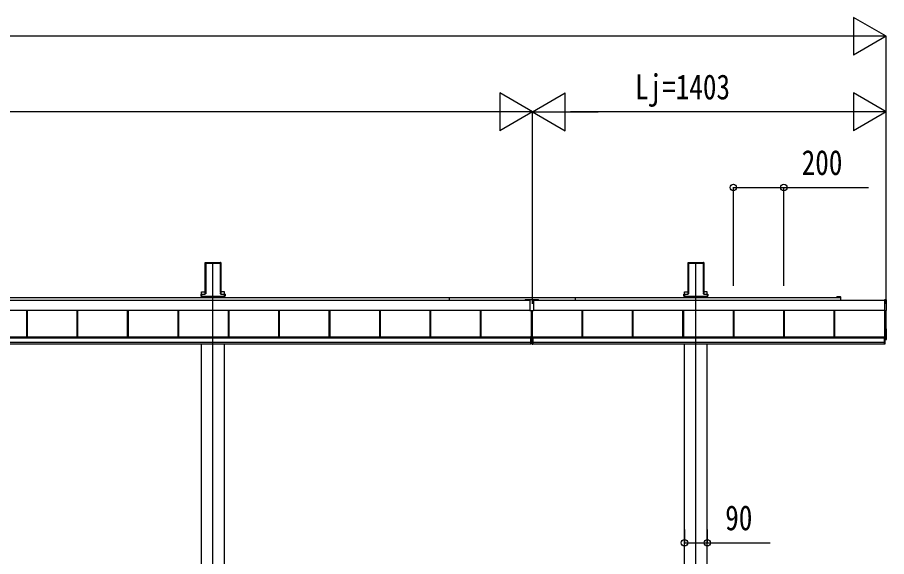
# Model space of a CAD drawing. Units: millimetres, scale not verified. Extents: x -12615 to 12615, y -8910 to 8910.
# Drawn here: x 33 to 3481, y -3859 to -1720 of the extents above; entities that cross this region are included whole.
import ezdxf
from ezdxf.enums import TextEntityAlignment as Align

# ---------------------------------------------------------------- set-up
doc = ezdxf.new("R2010")
doc.units = ezdxf.units.MM
doc.header["$LTSCALE"] = 50
for name, color, linetype in [('0-3_YKK_12', 2, 'Continuous'), ('0-4_YKK_13', 4, 'Continuous'), ('0-5_YKK_A1', 4, 'Continuous'), ('0-6_YKK_D', 6, 'Continuous')]:
    doc.layers.add(name, color=color, linetype=linetype)
doc.styles.add('ＭＳ ゴシック', font='')
doc.styles.get('ＭＳ ゴシック').set_extended_font_data('MS Gothic')

msp = doc.modelspace()

# ---------------------------------------------------------------- linework, layer by layer
at = {"layer": '0-3_YKK_12'}
for p, q in [((808.42, -5965), (808.42, -2692.61)), ((2724.42, -5965), (2724.42, -2692.61))]:
    msp.add_line(p, q, dxfattribs=at)
at = {"layer": '0-4_YKK_13'}
for p, q in [((1746.42, -2841.53), (1746.42, -2831.05)), ((1746.42, -2831.05), (2246.42, -2831.05)), ((2046.42, -2839.63), (2046.42, -2841.63)), ((2046.42, -2839.63), (2099.42, -2839.63)), ((2046.42, -2841.63), (2065.42, -2841.63)), ((2065.42, -2841.63), (2065.42, -2884.63)), ((2080.42, -2841.63), (2080.42, -2884.63)), ((2080.42, -2841.63), (2099.42, -2841.63)), ((2099.42, -2841.63), (2099.42, -2839.63)), ((2246.42, -2841.53), (2246.42, -2831.05)), ((2080.42, -2884.63), (2065.42, -2884.63))]:
    msp.add_line(p, q, dxfattribs=at)
at = {"layer": '0-5_YKK_A1'}
for p, q in [((777.17, -2697.96), (777.17, -2814.63)), ((777.53, -2692.11), (777.18, -2697.61)), ((777.97, -2692.57), (777.53, -2692.11)), ((778.03, -2691.64), (780.07, -2691.64)), ((778.03, -2691.64), (778.47, -2692.11)), ((778.05, -2808.58), (778.05, -2693.46)), ((778.54, -2693.13), (778.54, -2808.26)), ((780.38, -2691.97), (780.07, -2691.64)), ((780.38, -2691.97), (836.46, -2691.97)), ((780.92, -2695.11), (835.92, -2695.11)), ((780.92, -2816.46), (780.92, -2695.11)), ((836.46, -2691.97), (836.77, -2691.64)), ((836.77, -2691.64), (838.81, -2691.64)), ((838.29, -2808.26), (838.29, -2693.13)), ((838.37, -2692.11), (838.81, -2691.64)), ((838.79, -2693.46), (838.79, -2808.58)), ((839.31, -2692.11), (838.87, -2692.57)), ((839.31, -2692.11), (839.65, -2697.61)), ((839.67, -2697.96), (839.67, -2814.63)), ((2693.17, -2697.96), (2693.17, -2814.63)), ((2693.53, -2692.11), (2693.18, -2697.61)), ((2693.97, -2692.57), (2693.53, -2692.11)), ((2694.03, -2691.64), (2696.07, -2691.64)), ((2694.03, -2691.64), (2694.47, -2692.11)), ((2694.05, -2808.58), (2694.05, -2693.46)), ((2694.54, -2693.13), (2694.54, -2808.26)), ((2696.38, -2691.97), (2696.07, -2691.64)), ((2696.38, -2691.97), (2752.46, -2691.97)), ((2696.92, -2695.11), (2751.92, -2695.11)), ((2696.92, -2816.46), (2696.92, -2695.11)), ((2752.46, -2691.97), (2752.77, -2691.64)), ((2752.77, -2691.64), (2754.81, -2691.64)), ((2754.29, -2808.26), (2754.29, -2693.13)), ((2754.37, -2692.11), (2754.81, -2691.64)), ((2754.79, -2693.46), (2754.79, -2808.58)), ((2755.31, -2692.11), (2754.87, -2692.57)), ((2755.31, -2692.11), (2755.65, -2697.61)), ((2755.67, -2697.96), (2755.67, -2814.63)), ((760.55, -2825.38), (760.55, -2825.88)), ((760.55, -2825.88), (761.01, -2825.88)), ((761.01, -2825.38), (761.01, -2818.5)), ((763.01, -2825.38), (761.01, -2825.38)), ((763.01, -2825.88), (761.01, -2825.88)), ((761.02, -2825.38), (761.02, -2825.88)), ((761.05, -2817.53), (776.06, -2817.53)), ((763.01, -2818.58), (763.01, -2825.38)), ((776.58, -2818.58), (763.01, -2818.58)), ((763.01, -2825.38), (853.83, -2825.38)), ((763.01, -2825.38), (763.01, -2825.88)), ((763.01, -2825.88), (853.83, -2825.88)), ((763.22, -2808.2), (777.17, -2808.2)), ((763.22, -2817.53), (763.22, -2808.2)), ((763.22, -2831.55), (763.22, -2825.88)), ((763.42, -2825.88), (763.42, -2831.55)), ((764.42, -2825.54), (852.42, -2825.54)), ((777.15, -2814.99), (777.06, -2816.6)), ((777.58, -2817.15), (777.96, -2811.06)), ((778.45, -2811.09), (778.08, -2817.18)), ((838.76, -2817.18), (838.38, -2811.09)), ((838.88, -2811.06), (839.26, -2817.15)), ((853.62, -2808.2), (839.67, -2808.2)), ((839.68, -2814.99), (839.78, -2816.6)), ((840.25, -2818.08), (853.83, -2818.08)), ((853.83, -2818.58), (840.25, -2818.58)), ((840.78, -2817.53), (855.79, -2817.53)), ((853.42, -2825.88), (853.42, -2831.55)), ((853.62, -2817.53), (853.62, -2808.2)), ((853.62, -2831.55), (853.62, -2825.88)), ((853.83, -2818.08), (853.83, -2818.58)), ((853.83, -2825.38), (853.83, -2818.58)), ((855.82, -2825.38), (853.83, -2825.38)), ((853.83, -2825.38), (853.83, -2825.88)), ((855.82, -2825.88), (853.83, -2825.88)), ((855.82, -2818.5), (855.82, -2825.38)), ((855.82, -2825.38), (855.82, -2825.88)), ((856.29, -2825.88), (855.82, -2825.88)), ((856.29, -2825.38), (856.29, -2825.88)), ((2676.55, -2825.38), (2676.55, -2825.88)), ((2676.55, -2825.88), (2677.01, -2825.88)), ((2677.01, -2825.38), (2677.01, -2818.5)), ((2679.01, -2825.38), (2677.01, -2825.38)), ((2679.01, -2825.88), (2677.01, -2825.88)), ((2677.02, -2825.38), (2677.02, -2825.88)), ((2677.05, -2817.53), (2692.06, -2817.53)), ((2679.01, -2818.58), (2679.01, -2825.38)), ((2692.58, -2818.58), (2679.01, -2818.58)), ((2679.01, -2825.38), (2769.83, -2825.38)), ((2679.01, -2825.38), (2679.01, -2825.88)), ((2679.01, -2825.88), (2769.83, -2825.88)), ((2679.22, -2808.2), (2693.17, -2808.2)), ((2679.22, -2817.53), (2679.22, -2808.2)), ((2679.22, -2831.55), (2679.22, -2825.88)), ((2679.42, -2825.88), (2679.42, -2831.55)), ((2680.42, -2825.54), (2768.42, -2825.54)), ((2693.15, -2814.99), (2693.06, -2816.6)), ((2693.58, -2817.15), (2693.96, -2811.06)), ((2694.45, -2811.09), (2694.08, -2817.18)), ((2754.76, -2817.18), (2754.38, -2811.09)), ((2754.88, -2811.06), (2755.26, -2817.15)), ((2769.62, -2808.2), (2755.67, -2808.2)), ((2755.68, -2814.99), (2755.78, -2816.6)), ((2756.25, -2818.08), (2769.83, -2818.08)), ((2769.83, -2818.58), (2756.25, -2818.58)), ((2756.78, -2817.53), (2771.79, -2817.53)), ((2769.42, -2825.88), (2769.42, -2831.55)), ((2769.62, -2817.53), (2769.62, -2808.2)), ((2769.62, -2831.55), (2769.62, -2825.88)), ((2769.83, -2818.08), (2769.83, -2818.58)), ((2769.83, -2825.38), (2769.83, -2818.58)), ((2771.82, -2825.38), (2769.83, -2825.38)), ((2769.83, -2825.38), (2769.83, -2825.88)), ((2771.82, -2825.88), (2769.83, -2825.88)), ((2771.82, -2818.5), (2771.82, -2825.38)), ((2771.82, -2825.38), (2771.82, -2825.88)), ((2772.29, -2825.88), (2771.82, -2825.88)), ((2772.29, -2825.38), (2772.29, -2825.88)), ((-3727.08, -2841.53), (2046.42, -2841.53)), ((-3551.58, -2831.55), (1746.42, -2831.55)), ((2099.42, -2841.53), (3472.92, -2841.53)), ((2246.42, -2831.55), (3283.67, -2831.55)), ((3288.96, -2829.05), (3283.67, -2829.05)), ((3283.67, -2831.55), (3297.12, -2831.55)), ((3297.42, -2829.05), (3289.88, -2829.05)), ((3297.42, -2831.85), (3297.42, -2841.53)), ((3299.92, -2841.53), (3299.92, -2831.55)), ((3480.92, -2881.97), (3480.92, -2840.94)), ((-3727.08, -2881.47), (2065.42, -2881.47)), ((-3727.08, -2881.71), (2065.42, -2881.71)), ((69.92, -2987.7), (69.92, -2881.71)), ((72.52, -2987.7), (72.52, -2881.71)), ((72.92, -2987.7), (72.92, -2881.71)), ((269.92, -2987.7), (269.92, -2881.71)), ((272.52, -2987.7), (272.52, -2881.71)), ((272.92, -2987.7), (272.92, -2881.71)), ((469.92, -2987.7), (469.92, -2881.71)), ((472.52, -2987.7), (472.52, -2881.71)), ((472.92, -2987.7), (472.92, -2881.71)), ((669.92, -2987.7), (669.92, -2881.71)), ((672.52, -2987.7), (672.52, -2881.71)), ((672.92, -2987.7), (672.92, -2881.71)), ((869.92, -2987.7), (869.92, -2881.71)), ((872.52, -2987.7), (872.52, -2881.71)), ((872.92, -2987.7), (872.92, -2881.71)), ((1069.92, -2987.7), (1069.92, -2881.71)), ((1072.52, -2987.7), (1072.52, -2881.71)), ((1072.92, -2987.7), (1072.92, -2881.71)), ((1269.92, -2987.7), (1269.92, -2881.71)), ((1272.52, -2987.7), (1272.52, -2881.71)), ((1272.92, -2987.7), (1272.92, -2881.71)), ((1469.92, -2987.7), (1469.92, -2881.71)), ((1472.52, -2987.7), (1472.52, -2881.71)), ((1472.92, -2987.7), (1472.92, -2881.71)), ((1669.92, -2987.7), (1669.92, -2881.71)), ((1672.52, -2987.7), (1672.52, -2881.71)), ((1672.92, -2987.7), (1672.92, -2881.71)), ((1869.92, -2987.7), (1869.92, -2881.71)), ((1872.52, -2987.7), (1872.52, -2881.71)), ((1872.92, -2987.7), (1872.92, -2881.71)), ((2071.42, -2884.63), (2071.42, -2987.44)), ((2071.62, -2884.63), (2071.62, -2987.44)), ((2074.13, -2884.63), (2074.13, -2987.44)), ((2074.42, -2884.63), (2074.42, -2987.44)), ((2080.42, -2881.47), (3472.92, -2881.47)), ((2080.42, -2881.71), (3472.92, -2881.71)), ((2272.92, -2987.7), (2272.92, -2881.71)), ((2275.92, -2987.7), (2275.92, -2881.71)), ((2472.92, -2987.7), (2472.92, -2881.71)), ((2475.52, -2987.7), (2475.52, -2881.71)), ((2475.92, -2987.7), (2475.92, -2881.71)), ((2672.92, -2987.7), (2672.92, -2881.71)), ((2675.52, -2987.7), (2675.52, -2881.71)), ((2675.92, -2987.7), (2675.92, -2881.71)), ((2872.92, -2987.7), (2872.92, -2881.71)), ((2875.52, -2987.7), (2875.52, -2881.71)), ((2875.92, -2987.7), (2875.92, -2881.71)), ((3072.92, -2987.7), (3072.92, -2881.71)), ((3075.52, -2987.7), (3075.52, -2881.71)), ((3075.92, -2987.7), (3075.92, -2881.71)), ((3272.92, -2987.7), (3272.92, -2881.71)), ((3275.52, -2987.7), (3275.52, -2881.71)), ((3275.92, -2987.7), (3275.92, -2881.71)), ((3472.92, -2882.74), (3472.92, -2883.24)), ((3472.92, -2883.24), (3480.45, -2882.78)), ((3474.42, -3014.97), (3474.42, -2883.15)), ((3479.42, -2996.94), (3479.42, -2882.84)), ((3480.45, -2955.8), (3479.42, -2955.73)), ((3480.92, -2997.32), (3480.92, -2956.29)), ((-3725.08, -2987.7), (2067.92, -2987.7)), ((-3725.08, -2989.71), (2067.92, -2989.71)), ((-3725.08, -2991.51), (2067.92, -2991.51)), ((-3725.08, -2991.51), (2067.92, -2991.51)), ((2071.42, -2987.44), (2067.92, -2987.44)), ((2071.62, -2987.44), (2074.13, -2987.44)), ((2074.42, -2987.44), (2077.92, -2987.44)), ((2077.92, -2987.7), (3470.92, -2987.7)), ((2077.92, -2989.71), (3470.92, -2989.71)), ((2077.92, -2991.51), (3470.92, -2991.51)), ((2077.92, -2991.51), (3470.92, -2991.51)), ((3474.42, -2987.44), (3470.92, -2987.44)), ((3479.42, -2996.94), (3474.42, -2996.94)), ((3474.42, -2998.49), (3480.45, -2998.13)), ((-3725.08, -3008.48), (2067.92, -3008.48)), ((-3725.08, -3014.97), (2067.92, -3014.97)), ((763.22, -5765), (763.22, -3014.97)), ((853.62, -5765), (853.62, -3014.97)), ((2071.42, -3009.88), (2067.92, -3009.88)), ((2071.42, -3016.5), (2067.92, -3016.5)), ((2074.42, -3009.88), (2077.92, -3009.88)), ((2074.42, -3016.5), (2077.92, -3016.5)), ((2077.92, -3008.48), (3470.92, -3008.48)), ((2077.92, -3014.97), (3470.92, -3014.97)), ((2679.22, -5765), (2679.22, -3014.97)), ((2769.62, -5765), (2769.62, -3014.97)), ((3474.42, -3009.88), (3470.92, -3009.88)), ((3474.42, -3016.5), (3470.92, -3016.5))]:
    msp.add_line(p, q, dxfattribs=at)
for points in [[(760.55, -2818.03), (760.55, -2825.38), (761.01, -2825.38)], [(763.01, -2818.58), (763.01, -2818.08), (776.58, -2818.08)], [(856.29, -2818.03), (856.29, -2825.38), (855.82, -2825.38)], [(2676.55, -2818.03), (2676.55, -2825.38), (2677.01, -2825.38)], [(2679.01, -2818.58), (2679.01, -2818.08), (2692.58, -2818.08)], [(2772.29, -2818.03), (2772.29, -2825.38), (2771.82, -2825.38)], [(3480.45, -2840.45), (3472.92, -2839.99), (3472.92, -2840.49), (3472.92, -2882.74)], [(2067.92, -2987.44), (2067.92, -3009.88), (2067.92, -3016.5)], [(2068.42, -2987.44), (2068.42, -3009.88), (2068.42, -3016.5)], [(2071.42, -2987.44), (2071.42, -3009.88), (2071.42, -3016.5)], [(2074.42, -2987.44), (2074.42, -3009.88), (2074.42, -3016.5)], [(2077.42, -2987.44), (2077.42, -3009.88), (2077.42, -3016.5)], [(2077.92, -2987.44), (2077.92, -3009.88), (2077.92, -3016.5)], [(3470.92, -2987.44), (3470.92, -3009.88), (3470.92, -3016.5)], [(3471.42, -2987.44), (3471.42, -3009.88), (3471.42, -3016.5)], [(3474.42, -2987.44), (3474.42, -3009.88), (3474.42, -3016.5)]]:
    msp.add_lwpolyline(points, dxfattribs=at)
for centre, radius, start, end in [((761.51, -2818.5), 0.501, 90.24971, 179.75029), ((855.32, -2818.5), 0.501, 0.24971, 89.75029), ((2677.51, -2818.5), 0.501, 90.24971, 179.75029), ((2771.32, -2818.5), 0.501, 0.24971, 89.75029), ((3283.67, -2830.3), 1.25, 90, 270), ((3288.96, -2829.25), 0.2, 23.57818, 90), ((3289.42, -2829.05), 0.3, 203.57818, 336.42182), ((3289.88, -2829.25), 0.2, 90, 156.42182), ((3297.12, -2831.85), 0.3, 0, 90), ((3297.42, -2831.55), 2.5, 0, 90), ((3480.42, -2840.94), 0.497, 0.05228, 86.83056), ((3480.05, -2882), 0.873, 297.46207, 2.25858), ((3480.42, -2956.29), 0.497, 0.05228, 86.83056), ((3480.05, -2997.35), 0.873, 297.46207, 2.25858)]:
    msp.add_arc(centre, radius, start, end, dxfattribs=at)
for centre, major_axis, ratio, start_param, end_param in [((777.21, -2697.61), (0.031, 0.5), 0.061627, 1.5746234, 2.3600215), ((778.03, -2692.14), (0.346, -0.364), 0.996462, 2.3838095, 3.8892836), ((777.74, -2695.61), (0.22, 3.04), 0.070684, 5.5043854, 6.2286971), ((778.24, -2695.64), (0.22, 3.54), 0.060877, 5.5025319, 6.2268436), ((838.6, -2695.64), (-0.22, 3.54), 0.060877, 0.0563417, 0.7806534), ((839.09, -2695.61), (-0.22, 3.04), 0.070684, 0.0544883, 0.7787999), ((838.81, -2692.14), (-0.346, -0.364), 0.996462, 2.3939017, 3.8993758), ((839.62, -2697.61), (-0.031, 0.5), 0.061627, 3.9231638, 4.7085619), ((2693.21, -2697.61), (0.031, 0.5), 0.061627, 1.5746234, 2.3600215), ((2694.03, -2692.14), (0.346, -0.364), 0.996462, 2.3838095, 3.8892836), ((2693.74, -2695.61), (0.22, 3.04), 0.070684, 5.5043854, 6.2286971), ((2694.24, -2695.64), (0.22, 3.54), 0.060877, 5.5025319, 6.2268436), ((2754.6, -2695.64), (-0.22, 3.54), 0.060877, 0.0563417, 0.7806534), ((2755.09, -2695.61), (-0.22, 3.04), 0.070684, 0.0544883, 0.7787999), ((2754.81, -2692.14), (-0.346, -0.364), 0.996462, 2.3939017, 3.8993758), ((2755.62, -2697.61), (-0.031, 0.5), 0.061627, 3.9231638, 4.7085619), ((761.05, -2818.03), (0.355, -0.355), 0.99628, 2.358058, 3.9251274), ((763.01, -2818.49), (2, 0), 0.045872, 3.2026792, 4.712389), ((763.01, -2817.99), (1.5, 0), 0.061163, 3.2026792, 4.712389), ((776.06, -2816.53), (0.691, -0.728), 0.996462, 5.5254021, 7.0308762), ((776.58, -2817.08), (-0.693, 0.73), 0.992955, 2.3838095, 3.8892836), ((776.58, -2817.08), (1.04, -1.09), 0.996462, 5.5254021, 7.0308762), ((777.12, -2814.99), (0.031, 0.5), 0.061627, 4.716216, 5.5016142), ((777.74, -2811.06), (0.22, 3.5), 0.061627, 4.716216, 5.5016142), ((778.24, -2811.09), (0.22, 4), 0.053972, 4.7153191, 5.5007173), ((838.6, -2811.09), (-0.22, 4), 0.053972, 0.782468, 1.5678662), ((840.26, -2817.08), (-1.04, -1.09), 0.996462, 5.5354944, 7.0409685), ((839.1, -2811.06), (-0.22, 3.5), 0.061627, 0.7815711, 1.5669693), ((840.26, -2817.08), (0.693, 0.73), 0.992955, 2.3939017, 3.8993758), ((839.71, -2814.99), (-0.031, 0.5), 0.061627, 0.7815711, 1.5669693), ((840.78, -2816.53), (-0.691, -0.728), 0.996462, 5.5354944, 7.0409685), ((853.83, -2817.99), (1.5, 0), 0.061163, 4.712389, 6.2220988), ((853.83, -2818.49), (2, 0), 0.045872, 4.712389, 6.2220988), ((855.79, -2818.03), (-0.355, -0.355), 0.99628, 2.358058, 3.9251274), ((2677.05, -2818.03), (0.355, -0.355), 0.99628, 2.358058, 3.9251274), ((2679.01, -2818.49), (2, 0), 0.045872, 3.2026792, 4.712389), ((2679.01, -2817.99), (1.5, 0), 0.061163, 3.2026792, 4.712389), ((2692.06, -2816.53), (0.691, -0.728), 0.996462, 5.5254021, 7.0308762), ((2692.58, -2817.08), (-0.693, 0.73), 0.992955, 2.3838095, 3.8892836), ((2692.58, -2817.08), (1.04, -1.09), 0.996462, 5.5254021, 7.0308762), ((2693.12, -2814.99), (0.031, 0.5), 0.061627, 4.716216, 5.5016142), ((2693.74, -2811.06), (0.22, 3.5), 0.061627, 4.716216, 5.5016142), ((2694.24, -2811.09), (0.22, 4), 0.053972, 4.7153191, 5.5007173), ((2754.6, -2811.09), (-0.22, 4), 0.053972, 0.782468, 1.5678662), ((2756.26, -2817.08), (-1.04, -1.09), 0.996462, 5.5354944, 7.0409685), ((2755.1, -2811.06), (-0.22, 3.5), 0.061627, 0.7815711, 1.5669693), ((2756.26, -2817.08), (0.693, 0.73), 0.992955, 2.3939017, 3.8993758), ((2755.71, -2814.99), (-0.031, 0.5), 0.061627, 0.7815711, 1.5669693), ((2756.78, -2816.53), (-0.691, -0.728), 0.996462, 5.5354944, 7.0409685), ((2769.83, -2817.99), (1.5, 0), 0.061163, 4.712389, 6.2220988), ((2769.83, -2818.49), (2, 0), 0.045872, 4.712389, 6.2220988), ((2771.79, -2818.03), (-0.355, -0.355), 0.99628, 2.358058, 3.9251274)]:
    msp.add_ellipse(centre, major_axis=major_axis, ratio=ratio, start_param=start_param, end_param=end_param, dxfattribs=at)
at = {"layer": '0-6_YKK_D'}
for p, q in [((3479.42, -1794.63), (3349.51, -1719.63)), ((3349.51, -1719.63), (3349.51, -1869.63)), ((3329.42, -1794.63), (-3583.58, -1794.63)), ((3479.42, -1794.63), (3219.61, -1794.63)), ((3479.42, -1794.63), (3349.51, -1869.63)), ((3479.42, -2855.27), (3479.42, -1793.63)), ((2076.42, -2094.63), (1946.51, -2019.63)), ((1946.51, -2019.63), (1946.51, -2169.63)), ((2076.42, -2094.63), (2206.32, -2019.63)), ((2206.32, -2169.63), (2206.32, -2019.63)), ((3479.42, -2094.63), (3349.51, -2019.63)), ((3349.51, -2019.63), (3349.51, -2169.63)), ((1926.42, -2094.63), (-3583.58, -2094.63)), ((2076.42, -2094.63), (1816.61, -2094.63)), ((2076.42, -2094.63), (1946.51, -2169.63)), ((2076.42, -2840.08), (2076.42, -2093.63)), ((2076.42, -2856.27), (2076.42, -2093.63)), ((2076.42, -2094.63), (2206.32, -2169.63)), ((2076.42, -2094.63), (2336.23, -2094.63)), ((3329.42, -2094.63), (2226.42, -2094.63)), ((3479.42, -2094.63), (3219.61, -2094.63)), ((3479.42, -2094.63), (3349.51, -2169.63)), ((3479.42, -2856.27), (3479.42, -2093.63)), ((2872.92, -2784.79), (2872.92, -2393.63)), ((3072.92, -2784.79), (3072.92, -2393.63)), ((2679.22, -3751.35), (2679.22, -3805.37)), ((2769.62, -3751.35), (2769.62, -3805.37))]:
    msp.add_line(p, q, dxfattribs=at)
for points in [[(2872.92, -2394.63), (3072.92, -2394.63), (3408.72, -2394.63)], [(2679.22, -3804.37), (2769.62, -3804.37), (3019.02, -3804.37)]]:
    msp.add_lwpolyline(points, dxfattribs=at)
for centre in [(2872.92, -2394.63), (3072.92, -2394.63), (2679.22, -3804.37), (2769.62, -3804.37)]:
    msp.add_circle(centre, 12.75, dxfattribs=at)

# ---------------------------------------------------------------- texts
at = {"layer": '0-6_YKK_D', "style": 'ＭＳ ゴシック', "width": 0.8}
for s, p in [('Lj=1403', (2482.72, -2074.63)), ('200', (3143.92, -2374.63)), ('90', (2840.62, -3784.37))]:
    msp.add_text(s, height=98.97, dxfattribs=at).set_placement(p, align=Align.BOTTOM_LEFT)

doc.saveas('drawing.dxf')
